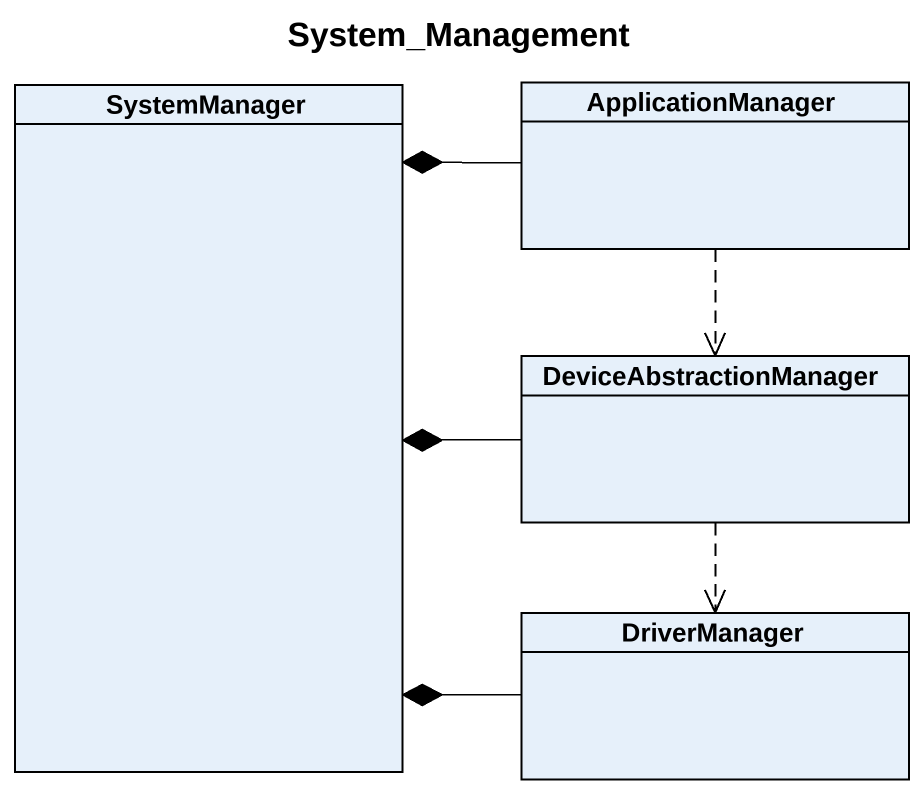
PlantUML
@startuml
title System_Management
hide circle
hide empty members
class SystemManager
class ApplicationManager
class DeviceAbstractionManager
class DriverManager
ApplicationManager -left-* SystemManager
ApplicationManager ..> DeviceAbstractionManager
DeviceAbstractionManager -left-* SystemManager
DeviceAbstractionManager ..> DriverManager
DriverManager -left-* SystemManager
@enduml
